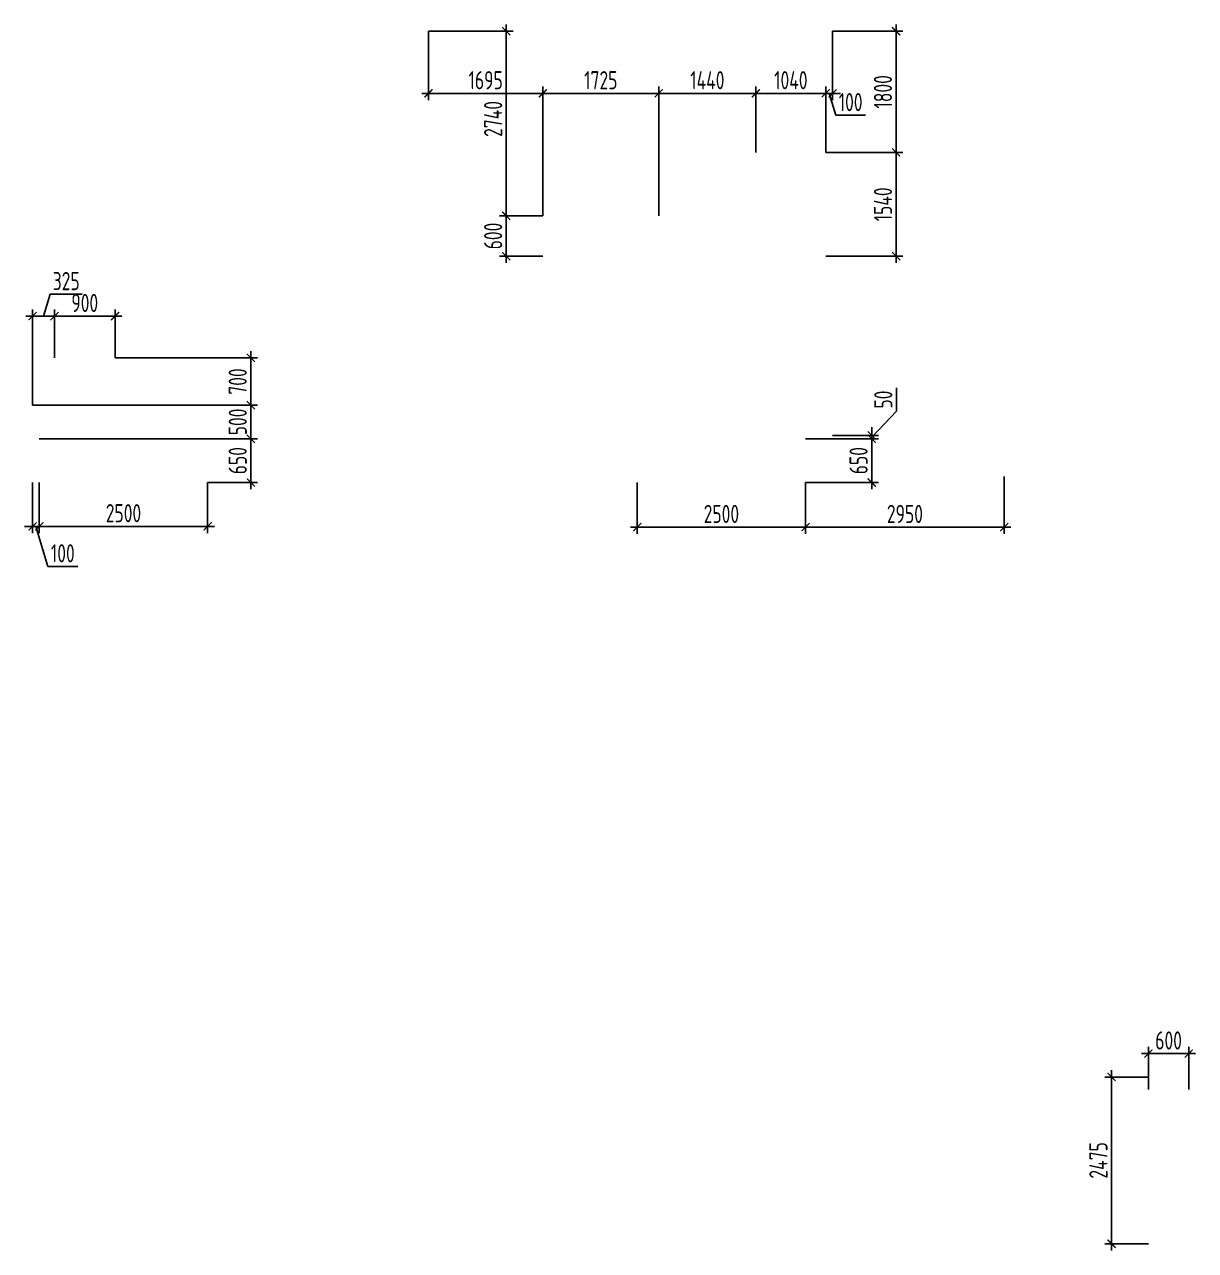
# Model space of a CAD drawing. Header units: millimetres. Extents: x -346952 to 536090, y 55086 to 131231.
# Drawn here: x 57842 to 75232, y 94301 to 112501 of the extents above; entities that cross this region are included whole.
import ezdxf

# ---------------------------------------------------------------- set-up
doc = ezdxf.new("R2010")
doc.units = ezdxf.units.MM
doc.layers.add('РАЗМЕРЫ КРОВЛИ ОВ', color=204, linetype='Continuous')
doc.layers.get('0').off()
doc.styles.add('ISOCPEUR', font='isocpeur.ttf', dxfattribs={"width": 0.7})
doc.dimstyles.new('R_100', dxfattribs={"dimtxt": 270, "dimasz": 120, "dimexe": 100, "dimexo": 0, "dimgap": 60, "dimtad": 1, "dimdec": 0, "dimrnd": 5, "dimzin": 0, "dimdsep": 46, "dimtxsty": 'ISOCPEUR', "dimblk": 'ARCHTICK', "dimcen": 0, "dimdle": 100, "dimclrd": 256, "dimclre": 256, "dimclrt": 256, "dimadec": 0, "dimazin": 0, "dimtfac": 2, "dimtdec": 0, "dimtofl": 0, "dimtmove": 1, "dimatfit": 3, "dimfxl": 1, "dimtvp": 3, "dimtolj": 1, "dimtzin": 0, "dimarcsym": 0})

# ---------------------------------------------------------------- blocks, each defined once
blk = doc.blocks.new('_ArchTick')
at = {"color": 0, "linetype": 'ByBlock', "const_width": 0.15}
blk.add_lwpolyline([(-0.5, -0.5), (0.5, 0.5)], dxfattribs=at)
blk = doc.blocks.new('*D3546')
at = {"layer": 'РАЗМЕРЫ КРОВЛИ ОВ', "lineweight": -2, "transparency": 16777216}
for p, q in [((75232, 97224), (74433, 97224)), ((74533, 96692), (74533, 97324)), ((75132, 96692), (75132, 97324))]:
    blk.add_line(p, q, dxfattribs=at)
at = {"layer": 'РАЗМЕРЫ КРОВЛИ ОВ', "lineweight": -2, "transparency": 16777216, "xscale": 120, "yscale": 120, "zscale": 120, "rotation": 180}
blk.add_blockref('_ArchTick', (74533, 97224), dxfattribs=at)
at = {"layer": 'РАЗМЕРЫ КРОВЛИ ОВ', "lineweight": -2, "transparency": 16777216, "xscale": 120, "yscale": 120, "zscale": 120}
blk.add_blockref('_ArchTick', (75132, 97224), dxfattribs=at)
at = {"layer": 'РАЗМЕРЫ КРОВЛИ ОВ', "transparency": 16777216, "insert": (74833, 97419), "char_height": 270, "attachment_point": 5, "style": 'ISOCPEUR'}
blk.add_mtext('\\A1;600', dxfattribs=at)
blk = doc.blocks.new('*D3545')
at = {"layer": 'РАЗМЕРЫ КРОВЛИ ОВ', "lineweight": -2, "transparency": 16777216}
for p, q in [((74533, 96876), (73886, 96876)), ((73986, 94301), (73986, 96976)), ((74533, 94401), (73886, 94401))]:
    blk.add_line(p, q, dxfattribs=at)
at = {"layer": 'РАЗМЕРЫ КРОВЛИ ОВ', "lineweight": -2, "transparency": 16777216, "xscale": 120, "yscale": 120, "zscale": 120}
for p, rotation in [((73986, 96876), 90), ((73986, 94401), 270)]:
    blk.add_blockref('_ArchTick', p, dxfattribs=dict(at, rotation=rotation))
at = {"layer": 'РАЗМЕРЫ КРОВЛИ ОВ', "transparency": 16777216, "insert": (73791, 95638), "char_height": 270, "attachment_point": 5, "rotation": 90, "style": 'ISOCPEUR'}
blk.add_mtext('\\A1;2475', dxfattribs=at)
blk = doc.blocks.new('*D3668')
at = {"layer": 'РАЗМЕРЫ КРОВЛИ ОВ', "lineweight": -2, "transparency": 16777216}
for p, q in [((65540, 109661), (65540, 111579)), ((67262, 109661), (67262, 111579)), ((65440, 111479), (67362, 111479))]:
    blk.add_line(p, q, dxfattribs=at)
at = {"layer": 'РАЗМЕРЫ КРОВЛИ ОВ', "lineweight": -2, "transparency": 16777216, "xscale": 120, "yscale": 120, "zscale": 120, "rotation": 180}
blk.add_blockref('_ArchTick', (65540, 111479), dxfattribs=at)
at = {"layer": 'РАЗМЕРЫ КРОВЛИ ОВ', "lineweight": -2, "transparency": 16777216, "xscale": 120, "yscale": 120, "zscale": 120}
blk.add_blockref('_ArchTick', (67262, 111479), dxfattribs=at)
at = {"layer": 'РАЗМЕРЫ КРОВЛИ ОВ', "transparency": 16777216, "insert": (66401, 111674), "char_height": 270, "attachment_point": 5, "style": 'ISOCPEUR'}
blk.add_mtext('\\A1;1725', dxfattribs=at)
blk = doc.blocks.new('*D3669')
at = {"layer": 'РАЗМЕРЫ КРОВЛИ ОВ', "lineweight": -2, "transparency": 16777216}
for p, q in [((67262, 109661), (67262, 111579)), ((68703, 110602), (68703, 111579)), ((67162, 111479), (68803, 111479))]:
    blk.add_line(p, q, dxfattribs=at)
at = {"layer": 'РАЗМЕРЫ КРОВЛИ ОВ', "lineweight": -2, "transparency": 16777216, "xscale": 120, "yscale": 120, "zscale": 120, "rotation": 180}
blk.add_blockref('_ArchTick', (67262, 111479), dxfattribs=at)
at = {"layer": 'РАЗМЕРЫ КРОВЛИ ОВ', "lineweight": -2, "transparency": 16777216, "xscale": 120, "yscale": 120, "zscale": 120}
blk.add_blockref('_ArchTick', (68703, 111479), dxfattribs=at)
at = {"layer": 'РАЗМЕРЫ КРОВЛИ ОВ', "transparency": 16777216, "insert": (67983, 111674), "char_height": 270, "attachment_point": 5, "style": 'ISOCPEUR'}
blk.add_mtext('\\A1;1440', dxfattribs=at)
blk = doc.blocks.new('*D3670')
at = {"layer": 'РАЗМЕРЫ КРОВЛИ ОВ', "lineweight": -2, "transparency": 16777216}
for p, q in [((68703, 110602), (68703, 111579)), ((69742, 110602), (69742, 111579)), ((68603, 111479), (69842, 111479))]:
    blk.add_line(p, q, dxfattribs=at)
at = {"layer": 'РАЗМЕРЫ КРОВЛИ ОВ', "lineweight": -2, "transparency": 16777216, "xscale": 120, "yscale": 120, "zscale": 120, "rotation": 180}
blk.add_blockref('_ArchTick', (68703, 111479), dxfattribs=at)
at = {"layer": 'РАЗМЕРЫ КРОВЛИ ОВ', "lineweight": -2, "transparency": 16777216, "xscale": 120, "yscale": 120, "zscale": 120}
blk.add_blockref('_ArchTick', (69742, 111479), dxfattribs=at)
at = {"layer": 'РАЗМЕРЫ КРОВЛИ ОВ', "transparency": 16777216, "insert": (69223, 111674), "char_height": 270, "attachment_point": 5, "style": 'ISOCPEUR'}
blk.add_mtext('\\A1;1040', dxfattribs=at)
blk = doc.blocks.new('*D3671')
at = {"layer": 'РАЗМЕРЫ КРОВЛИ ОВ', "lineweight": -2, "transparency": 16777216}
for p, q in [((69842, 112401), (69842, 111379)), ((69742, 110602), (69742, 111579)), ((69742, 111479), (69622, 111479)), ((69742, 111479), (69842, 111479)), ((69792, 111479), (69890, 111154)), ((69842, 111479), (69962, 111479)), ((69890, 111154), (70331, 111154))]:
    blk.add_line(p, q, dxfattribs=at)
at = {"layer": 'РАЗМЕРЫ КРОВЛИ ОВ', "lineweight": -2, "transparency": 16777216, "xscale": 120, "yscale": 120, "zscale": 120}
blk.add_blockref('_ArchTick', (69742, 111479), dxfattribs=at)
at = {"layer": 'РАЗМЕРЫ КРОВЛИ ОВ', "lineweight": -2, "transparency": 16777216, "xscale": 120, "yscale": 120, "zscale": 120, "rotation": 180}
blk.add_blockref('_ArchTick', (69842, 111479), dxfattribs=at)
at = {"layer": 'РАЗМЕРЫ КРОВЛИ ОВ', "transparency": 16777216, "insert": (70111, 111349), "char_height": 270, "attachment_point": 5, "style": 'ISOCPEUR'}
blk.add_mtext('\\A1;100', dxfattribs=at)
blk = doc.blocks.new('*D3672')
at = {"layer": 'РАЗМЕРЫ КРОВЛИ ОВ', "lineweight": -2, "transparency": 16777216}
for p, q in [((70786, 112501), (70786, 110501)), ((69842, 112401), (70886, 112401)), ((69742, 110601), (70886, 110601))]:
    blk.add_line(p, q, dxfattribs=at)
at = {"layer": 'РАЗМЕРЫ КРОВЛИ ОВ', "lineweight": -2, "transparency": 16777216, "xscale": 120, "yscale": 120, "zscale": 120}
for p, rotation in [((70786, 112401), 90), ((70786, 110601), 270)]:
    blk.add_blockref('_ArchTick', p, dxfattribs=dict(at, rotation=rotation))
at = {"layer": 'РАЗМЕРЫ КРОВЛИ ОВ', "transparency": 16777216, "insert": (70591, 111501), "char_height": 270, "attachment_point": 5, "rotation": 90, "style": 'ISOCPEUR'}
blk.add_mtext('\\A1;1800', dxfattribs=at)
blk = doc.blocks.new('*D3673')
at = {"layer": 'РАЗМЕРЫ КРОВЛИ ОВ', "lineweight": -2, "transparency": 16777216}
for p, q in [((70786, 110701), (70786, 108961)), ((69742, 110601), (70886, 110601)), ((69742, 109061), (70886, 109061))]:
    blk.add_line(p, q, dxfattribs=at)
at = {"layer": 'РАЗМЕРЫ КРОВЛИ ОВ', "lineweight": -2, "transparency": 16777216, "xscale": 120, "yscale": 120, "zscale": 120}
for p, rotation in [((70786, 110601), 90), ((70786, 109061), 270)]:
    blk.add_blockref('_ArchTick', p, dxfattribs=dict(at, rotation=rotation))
at = {"layer": 'РАЗМЕРЫ КРОВЛИ ОВ', "transparency": 16777216, "insert": (70591, 109831), "char_height": 270, "attachment_point": 5, "rotation": 90, "style": 'ISOCPEUR'}
blk.add_mtext('\\A1;1540', dxfattribs=at)
blk = doc.blocks.new('*D3674')
at = {"layer": 'РАЗМЕРЫ КРОВЛИ ОВ', "lineweight": -2, "transparency": 16777216}
for p, q in [((64997, 112501), (64997, 109561)), ((63842, 112401), (65097, 112401)), ((65540, 109661), (64897, 109661))]:
    blk.add_line(p, q, dxfattribs=at)
at = {"layer": 'РАЗМЕРЫ КРОВЛИ ОВ', "lineweight": -2, "transparency": 16777216, "xscale": 120, "yscale": 120, "zscale": 120}
for p, rotation in [((64997, 112401), 90), ((64997, 109661), 270)]:
    blk.add_blockref('_ArchTick', p, dxfattribs=dict(at, rotation=rotation))
at = {"layer": 'РАЗМЕРЫ КРОВЛИ ОВ', "transparency": 16777216, "insert": (64802, 111099), "char_height": 270, "attachment_point": 5, "rotation": 90, "style": 'ISOCPEUR'}
blk.add_mtext('\\A1;2740', dxfattribs=at)
blk = doc.blocks.new('*D3675')
at = {"layer": 'РАЗМЕРЫ КРОВЛИ ОВ', "lineweight": -2, "transparency": 16777216}
for p, q in [((64997, 109761), (64997, 108961)), ((65540, 109661), (64897, 109661)), ((65540, 109061), (64897, 109061))]:
    blk.add_line(p, q, dxfattribs=at)
at = {"layer": 'РАЗМЕРЫ КРОВЛИ ОВ', "lineweight": -2, "transparency": 16777216, "xscale": 120, "yscale": 120, "zscale": 120}
for p, rotation in [((64997, 109661), 90), ((64997, 109061), 270)]:
    blk.add_blockref('_ArchTick', p, dxfattribs=dict(at, rotation=rotation))
at = {"layer": 'РАЗМЕРЫ КРОВЛИ ОВ', "transparency": 16777216, "insert": (64802, 109361), "char_height": 270, "attachment_point": 5, "rotation": 90, "style": 'ISOCPEUR'}
blk.add_mtext('\\A1;600', dxfattribs=at)
blk = doc.blocks.new('*D3676')
at = {"layer": 'РАЗМЕРЫ КРОВЛИ ОВ', "lineweight": -2, "transparency": 16777216}
for p, q in [((63842, 112401), (63842, 111379)), ((65540, 111479), (65540, 111579)), ((63742, 111479), (65640, 111479))]:
    blk.add_line(p, q, dxfattribs=at)
at = {"layer": 'РАЗМЕРЫ КРОВЛИ ОВ', "lineweight": -2, "transparency": 16777216, "xscale": 120, "yscale": 120, "zscale": 120, "rotation": 180}
blk.add_blockref('_ArchTick', (63842, 111479), dxfattribs=at)
at = {"layer": 'РАЗМЕРЫ КРОВЛИ ОВ', "lineweight": -2, "transparency": 16777216, "xscale": 120, "yscale": 120, "zscale": 120}
blk.add_blockref('_ArchTick', (65540, 111479), dxfattribs=at)
at = {"layer": 'РАЗМЕРЫ КРОВЛИ ОВ', "transparency": 16777216, "insert": (64691, 111674), "char_height": 270, "attachment_point": 5, "style": 'ISOCPEUR'}
blk.add_mtext('\\A1;1695', dxfattribs=at)
blk = doc.blocks.new('*D3686')
at = {"layer": 'РАЗМЕРЫ КРОВЛИ ОВ', "lineweight": -2, "transparency": 16777216}
for p, q in [((58125, 108172), (58222, 108497)), ((58222, 108497), (58701, 108497)), ((57862, 108172), (58387, 108172)), ((57962, 106851), (57962, 108272)), ((58287, 107551), (58287, 108272))]:
    blk.add_line(p, q, dxfattribs=at)
at = {"layer": 'РАЗМЕРЫ КРОВЛИ ОВ', "lineweight": -2, "transparency": 16777216, "xscale": 120, "yscale": 120, "zscale": 120, "rotation": 180}
blk.add_blockref('_ArchTick', (57962, 108172), dxfattribs=at)
at = {"layer": 'РАЗМЕРЫ КРОВЛИ ОВ', "lineweight": -2, "transparency": 16777216, "xscale": 120, "yscale": 120, "zscale": 120}
blk.add_blockref('_ArchTick', (58287, 108172), dxfattribs=at)
at = {"layer": 'РАЗМЕРЫ КРОВЛИ ОВ', "transparency": 16777216, "insert": (58462, 108692), "char_height": 270, "attachment_point": 5, "style": 'ISOCPEUR'}
blk.add_mtext('\\A1;325', dxfattribs=at)
blk = doc.blocks.new('*D3682')
at = {"layer": 'РАЗМЕРЫ КРОВЛИ ОВ', "lineweight": -2, "transparency": 16777216}
for p, q in [((58187, 108172), (59287, 108172)), ((58287, 107551), (58287, 108272)), ((59187, 107551), (59187, 108272))]:
    blk.add_line(p, q, dxfattribs=at)
at = {"layer": 'РАЗМЕРЫ КРОВЛИ ОВ', "lineweight": -2, "transparency": 16777216, "xscale": 120, "yscale": 120, "zscale": 120, "rotation": 180}
blk.add_blockref('_ArchTick', (58287, 108172), dxfattribs=at)
at = {"layer": 'РАЗМЕРЫ КРОВЛИ ОВ', "lineweight": -2, "transparency": 16777216, "xscale": 120, "yscale": 120, "zscale": 120}
blk.add_blockref('_ArchTick', (59187, 108172), dxfattribs=at)
at = {"layer": 'РАЗМЕРЫ КРОВЛИ ОВ', "transparency": 16777216, "insert": (58737, 108367), "char_height": 270, "attachment_point": 5, "style": 'ISOCPEUR'}
blk.add_mtext('\\A1;900', dxfattribs=at)
blk = doc.blocks.new('*D3677')
at = {"layer": 'РАЗМЕРЫ КРОВЛИ ОВ', "lineweight": -2, "transparency": 16777216}
for p, q in [((57962, 106851), (61304, 106851)), ((61204, 106951), (61204, 106251)), ((58062, 106351), (61304, 106351))]:
    blk.add_line(p, q, dxfattribs=at)
at = {"layer": 'РАЗМЕРЫ КРОВЛИ ОВ', "lineweight": -2, "transparency": 16777216, "xscale": 120, "yscale": 120, "zscale": 120}
for p, rotation in [((61204, 106851), 90), ((61204, 106351), 270)]:
    blk.add_blockref('_ArchTick', p, dxfattribs=dict(at, rotation=rotation))
at = {"layer": 'РАЗМЕРЫ КРОВЛИ ОВ', "transparency": 16777216, "insert": (61009, 106601), "char_height": 270, "attachment_point": 5, "rotation": 90, "style": 'ISOCPEUR'}
blk.add_mtext('\\A1;500', dxfattribs=at)
blk = doc.blocks.new('*D3678')
at = {"layer": 'РАЗМЕРЫ КРОВЛИ ОВ', "lineweight": -2, "transparency": 16777216}
for p, q in [((60482, 106351), (61304, 106351)), ((61204, 106451), (61204, 105601)), ((60562, 105701), (61304, 105701))]:
    blk.add_line(p, q, dxfattribs=at)
at = {"layer": 'РАЗМЕРЫ КРОВЛИ ОВ', "lineweight": -2, "transparency": 16777216, "xscale": 120, "yscale": 120, "zscale": 120}
for p, rotation in [((61204, 106351), 90), ((61204, 105701), 270)]:
    blk.add_blockref('_ArchTick', p, dxfattribs=dict(at, rotation=rotation))
at = {"layer": 'РАЗМЕРЫ КРОВЛИ ОВ', "transparency": 16777216, "insert": (61009, 106026), "char_height": 270, "attachment_point": 5, "rotation": 90, "style": 'ISOCPEUR'}
blk.add_mtext('\\A1;650', dxfattribs=at)
blk = doc.blocks.new('*D3683')
at = {"layer": 'РАЗМЕРЫ КРОВЛИ ОВ', "lineweight": -2, "transparency": 16777216}
for p, q in [((57962, 105701), (57962, 104951)), ((58062, 105701), (58062, 104951)), ((57962, 105051), (57842, 105051)), ((58062, 105051), (57962, 105051)), ((58012, 105051), (58191, 104456)), ((58062, 105051), (58182, 105051)), ((58191, 104456), (58632, 104456))]:
    blk.add_line(p, q, dxfattribs=at)
at = {"layer": 'РАЗМЕРЫ КРОВЛИ ОВ', "lineweight": -2, "transparency": 16777216, "xscale": 120, "yscale": 120, "zscale": 120}
blk.add_blockref('_ArchTick', (57962, 105051), dxfattribs=at)
at = {"layer": 'РАЗМЕРЫ КРОВЛИ ОВ', "lineweight": -2, "transparency": 16777216, "xscale": 120, "yscale": 120, "zscale": 120, "rotation": 180}
blk.add_blockref('_ArchTick', (58062, 105051), dxfattribs=at)
at = {"layer": 'РАЗМЕРЫ КРОВЛИ ОВ', "transparency": 16777216, "insert": (58411, 104651), "char_height": 270, "attachment_point": 5, "style": 'ISOCPEUR'}
blk.add_mtext('\\A1;100', dxfattribs=at)
blk = doc.blocks.new('*D3679')
at = {"layer": 'РАЗМЕРЫ КРОВЛИ ОВ', "lineweight": -2, "transparency": 16777216}
for p, q in [((58062, 105701), (58062, 104951)), ((60562, 105701), (60562, 104951)), ((57962, 105051), (60662, 105051))]:
    blk.add_line(p, q, dxfattribs=at)
at = {"layer": 'РАЗМЕРЫ КРОВЛИ ОВ', "lineweight": -2, "transparency": 16777216, "xscale": 120, "yscale": 120, "zscale": 120, "rotation": 180}
blk.add_blockref('_ArchTick', (58062, 105051), dxfattribs=at)
at = {"layer": 'РАЗМЕРЫ КРОВЛИ ОВ', "lineweight": -2, "transparency": 16777216, "xscale": 120, "yscale": 120, "zscale": 120}
blk.add_blockref('_ArchTick', (60562, 105051), dxfattribs=at)
at = {"layer": 'РАЗМЕРЫ КРОВЛИ ОВ', "transparency": 16777216, "insert": (59312, 105246), "char_height": 270, "attachment_point": 5, "style": 'ISOCPEUR'}
blk.add_mtext('\\A1;2500', dxfattribs=at)
blk = doc.blocks.new('*D3684')
at = {"layer": 'РАЗМЕРЫ КРОВЛИ ОВ', "lineweight": -2, "transparency": 16777216}
for p, q in [((72392, 105793), (72392, 104940)), ((69442, 105701), (69442, 104940)), ((72492, 105040), (69342, 105040))]:
    blk.add_line(p, q, dxfattribs=at)
at = {"layer": 'РАЗМЕРЫ КРОВЛИ ОВ', "lineweight": -2, "transparency": 16777216, "xscale": 120, "yscale": 120, "zscale": 120, "rotation": 180}
blk.add_blockref('_ArchTick', (69442, 105040), dxfattribs=at)
at = {"layer": 'РАЗМЕРЫ КРОВЛИ ОВ', "lineweight": -2, "transparency": 16777216, "xscale": 120, "yscale": 120, "zscale": 120}
blk.add_blockref('_ArchTick', (72392, 105040), dxfattribs=at)
at = {"layer": 'РАЗМЕРЫ КРОВЛИ ОВ', "transparency": 16777216, "insert": (70917, 105235), "char_height": 270, "attachment_point": 5, "style": 'ISOCPEUR'}
blk.add_mtext('\\A1;2950', dxfattribs=at)
blk = doc.blocks.new('*D3680')
at = {"layer": 'РАЗМЕРЫ КРОВЛИ ОВ', "lineweight": -2, "transparency": 16777216}
for p, q in [((66942, 105701), (66942, 104940)), ((69442, 105701), (69442, 104940)), ((69542, 105040), (66842, 105040))]:
    blk.add_line(p, q, dxfattribs=at)
at = {"layer": 'РАЗМЕРЫ КРОВЛИ ОВ', "lineweight": -2, "transparency": 16777216, "xscale": 120, "yscale": 120, "zscale": 120, "rotation": 180}
blk.add_blockref('_ArchTick', (66942, 105040), dxfattribs=at)
at = {"layer": 'РАЗМЕРЫ КРОВЛИ ОВ', "lineweight": -2, "transparency": 16777216, "xscale": 120, "yscale": 120, "zscale": 120}
blk.add_blockref('_ArchTick', (69442, 105040), dxfattribs=at)
at = {"layer": 'РАЗМЕРЫ КРОВЛИ ОВ', "transparency": 16777216, "insert": (68192, 105235), "char_height": 270, "attachment_point": 5, "style": 'ISOCPEUR'}
blk.add_mtext('\\A1;2500', dxfattribs=at)
blk = doc.blocks.new('*D3681')
at = {"layer": 'РАЗМЕРЫ КРОВЛИ ОВ', "lineweight": -2, "transparency": 16777216}
for p, q in [((69442, 106351), (70524, 106351)), ((70424, 106451), (70424, 105601)), ((69442, 105701), (70524, 105701))]:
    blk.add_line(p, q, dxfattribs=at)
at = {"layer": 'РАЗМЕРЫ КРОВЛИ ОВ', "lineweight": -2, "transparency": 16777216, "xscale": 120, "yscale": 120, "zscale": 120}
for p, rotation in [((70424, 106351), 90), ((70424, 105701), 270)]:
    blk.add_blockref('_ArchTick', p, dxfattribs=dict(at, rotation=rotation))
at = {"layer": 'РАЗМЕРЫ КРОВЛИ ОВ', "transparency": 16777216, "insert": (70229, 106026), "char_height": 270, "attachment_point": 5, "rotation": 90, "style": 'ISOCPEUR'}
blk.add_mtext('\\A1;650', dxfattribs=at)
blk = doc.blocks.new('*D3685')
at = {"layer": 'РАЗМЕРЫ КРОВЛИ ОВ', "lineweight": -2, "transparency": 16777216}
for p, q in [((70792, 106759), (70792, 107106)), ((70424, 106376), (70792, 106759)), ((70424, 106401), (70424, 106521)), ((69442, 106351), (70524, 106351)), ((69842, 106401), (70524, 106401)), ((70424, 106351), (70424, 106401)), ((70424, 106351), (70424, 106231))]:
    blk.add_line(p, q, dxfattribs=at)
at = {"layer": 'РАЗМЕРЫ КРОВЛИ ОВ', "lineweight": -2, "transparency": 16777216, "xscale": 120, "yscale": 120, "zscale": 120}
for p, rotation in [((70424, 106401), 270), ((70424, 106351), 90)]:
    blk.add_blockref('_ArchTick', p, dxfattribs=dict(at, rotation=rotation))
at = {"layer": 'РАЗМЕРЫ КРОВЛИ ОВ', "transparency": 16777216, "insert": (70597, 106933), "char_height": 270, "attachment_point": 5, "rotation": 90, "style": 'ISOCPEUR'}
blk.add_mtext('\\A1;50', dxfattribs=at)
blk = doc.blocks.new('*D3687')
at = {"layer": 'РАЗМЕРЫ КРОВЛИ ОВ', "lineweight": -2, "transparency": 16777216}
for p, q in [((61204, 106751), (61204, 107651)), ((59187, 107551), (61304, 107551)), ((59187, 106851), (61304, 106851))]:
    blk.add_line(p, q, dxfattribs=at)
at = {"layer": 'РАЗМЕРЫ КРОВЛИ ОВ', "lineweight": -2, "transparency": 16777216, "xscale": 120, "yscale": 120, "zscale": 120}
for p, rotation in [((61204, 107551), 90), ((61204, 106851), 270)]:
    blk.add_blockref('_ArchTick', p, dxfattribs=dict(at, rotation=rotation))
at = {"layer": 'РАЗМЕРЫ КРОВЛИ ОВ', "transparency": 16777216, "insert": (61009, 107201), "char_height": 270, "attachment_point": 5, "rotation": 90, "style": 'ISOCPEUR'}
blk.add_mtext('\\A1;700', dxfattribs=at)

msp = doc.modelspace()

# ---------------------------------------------------------------- dimensions: what is measured, and where the dimension line sits
at = {"layer": 'РАЗМЕРЫ КРОВЛИ ОВ'}
for base, p1, p2, picture, middle in [((64996.9279, 109661.2311), (63842.3969, 112400.6825), (65539.8674, 109661.2311), '*D3674', (64996.9279, 111098.8691)), ((70424.2, 106400.7), (69442.4, 106350.7), (69842.4, 106400.7), '*D3685', (70792.1, 106819.4))]:
    dim = msp.add_linear_dim(base=base, p1=p1, p2=p2, angle=90, dimstyle='R_100', override={"dimpost": '\\X'}, dxfattribs=at)
    dim.commit()
    dim.dimension.update_dxf_attribs({"geometry": picture, "text_midpoint": middle, "dimtype": 160})
for base, p1, p2, picture, middle in [((70785.8, 110601.5), (69842.4, 112400.7), (69742.4, 110601.5), '*D3672', (70590.8, 111501.1)), ((70785.8, 109060.9), (69742.4, 110601.5), (69742.4, 109060.9), '*D3673', (70590.8, 109831.2)), ((64996.9, 109061.2), (65539.9, 109661.2), (65539.9, 109061.2), '*D3675', (64801.9, 109361.2)), ((61203.6, 107550.7), (59187.3, 106850.7), (59187.3, 107550.7), '*D3687', (61008.6, 107200.7)), ((61203.6, 106350.7), (57962.3, 106850.7), (58062.3, 106350.7), '*D3677', (61008.6, 106600.7)), ((61203.6, 105700.7), (60481.9, 106350.7), (60562.3, 105700.7), '*D3678', (61008.6, 106025.7)), ((70424.2, 105700.7), (69442.4, 106350.7), (69442.4, 105700.7), '*D3681', (70229.2, 106025.7)), ((73986.1, 96876.1), (74532.9, 94400.8), (74533, 96876.1), '*D3545', (73791.1, 95638.4))]:
    dim = msp.add_linear_dim(base=base, p1=p1, p2=p2, angle=90, dimstyle='R_100', override={"dimpost": '\\X'}, dxfattribs=at)
    dim.commit()
    dim.dimension.update_dxf_attribs({"geometry": picture, "text_midpoint": middle})
for base, p1, p2, picture, middle in [((65539.8674, 111478.5556), (63842.3969, 112400.6825), (65539.8674, 111478.5556), '*D3676', (64691.1322, 111673.5556)), ((69842.4, 111478.6), (69742.4, 110601.8), (69842.4, 112400.7), '*D3671', (69949.9, 111348.6)), ((67262.3961, 111478.5556), (65539.8674, 109661.2311), (67262.3961, 109661.2311), '*D3668', (66401.1318, 111673.5556)), ((68703, 111478.6), (67262.4, 109661.2), (68703, 110601.8), '*D3669', (67982.7, 111673.6)), ((69742.4, 111478.6), (68703, 110601.8), (69742.4, 110601.8), '*D3670', (69222.7, 111673.6)), ((58287.3, 108171.8), (57962.3, 106850.7), (58287.3, 107550.7), '*D3686', (58282.3, 108691.8)), ((59187.3, 108171.8), (58287.3, 107550.7), (59187.3, 107550.7), '*D3682', (58737.3, 108366.8)), ((69442.4, 105040.3), (72392.3, 105792.8), (69442.4, 105700.7), '*D3684', (70917.3, 105235.3)), ((57962.3, 105050.6), (58062.3, 105700.7), (57962.3, 105700.7), '*D3683', (58250.8, 104650.6)), ((60562.3, 105050.6), (58062.3, 105700.7), (60562.3, 105700.7), '*D3679', (59312.3, 105245.6)), ((66942.4, 105040.3), (69442.4, 105700.7), (66942.4, 105700.7), '*D3680', (68192.4, 105235.3)), ((74533, 97223.5), (75132.4, 96691.8), (74533, 96691.8), '*D3546', (74832.7, 97418.5))]:
    dim = msp.add_linear_dim(base=base, p1=p1, p2=p2, dimstyle='R_100', override={"dimpost": '\\X'}, dxfattribs=at)
    dim.commit()
    dim.dimension.update_dxf_attribs({"geometry": picture, "text_midpoint": middle})

doc.saveas('drawing.dxf')
